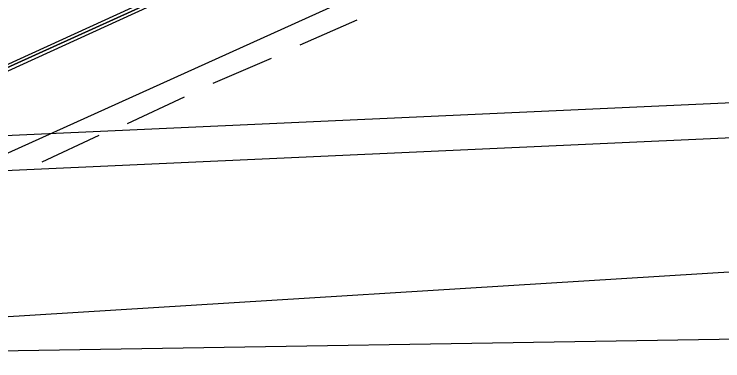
# Model space of a CAD drawing. Header units: feet. Extents: x -84 to 198, y -22 to 181.
# Drawn here: x 42.07 to 47.71, y 141.69 to 144.45 of the extents above; entities that cross this region are included whole.
import ezdxf

# ---------------------------------------------------------------- set-up
doc = ezdxf.new("R2010")
doc.units = ezdxf.units.FT
doc.layers.add('A-LINEA', color=7, linetype='CONTINUOUS')

msp = doc.modelspace()

# ---------------------------------------------------------------- linework, layer by layer
at = {"layer": 'A-LINEA'}
for p, q in [((137.3218, 147.95), (37.3544, 141.7506)), ((137.3218, 147.95), (37.3544, 141.7506)), ((137.2414, 147.8002), (39.8639, 143.3866)), ((137.2414, 147.8002), (39.8639, 143.3866)), ((137.0738, 147.512), (40.0569, 143.1148)), ((137.0738, 147.512), (40.0569, 143.1148)), ((44.7467, 144.5778), (41.36, 143.0444)), ((44.7467, 144.5778), (41.36, 143.0444)), ((44.8, 144.4044), (44.3467, 144.2044)), ((44.8, 144.4044), (44.3467, 144.2044)), ((44.12, 144.0978), (43.6533, 143.8978)), ((44.12, 144.0978), (43.6533, 143.8978)), ((43.4267, 143.7911), (42.9733, 143.5778)), ((43.4267, 143.7911), (42.9733, 143.5778)), ((42.7467, 143.4844), (42.2933, 143.2711)), ((42.7467, 143.4844), (42.2933, 143.2711)), ((134.895, 143.2722), (37.2384, 141.6899)), ((134.895, 143.2722), (37.2384, 141.6899))]:
    msp.add_line(p, q, dxfattribs=at)
for points in [[(44.5733, 145.2178), (40.9867, 143.5778), (41, 143.5644), (44.5867, 145.1911), (44.5867, 145.2178), (44.5733, 145.2178)], [(44.5733, 145.2178), (40.9867, 143.5778), (41, 143.5644), (44.5867, 145.1911), (44.5867, 145.2178), (44.5733, 145.2178)], [(44.5867, 145.1911), (41, 143.5644), (41, 143.5511), (41, 143.5378), (41.0133, 143.5378), (44.6, 145.1778), (44.5867, 145.1911)], [(44.5867, 145.1911), (41, 143.5644), (41, 143.5511), (41, 143.5378), (41.0133, 143.5378), (44.6, 145.1778), (44.5867, 145.1911)]]:
    msp.add_lwpolyline(points, dxfattribs=at)

doc.saveas('drawing.dxf')
